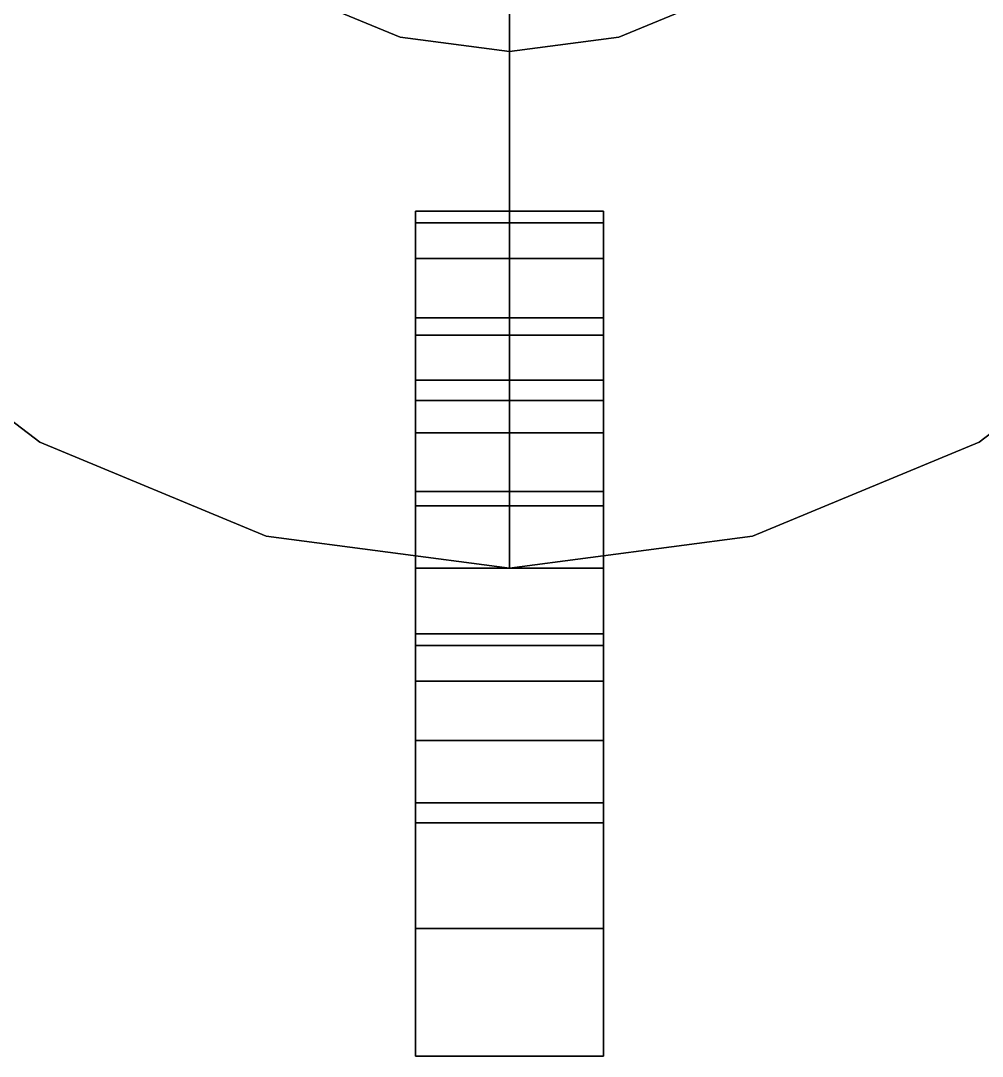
# Model space of a CAD drawing. Header units: metres. Extents: x 1.694 to 2.144, y 2.017 to 2.21.
# Drawn here: x 2.014 to 2.079, y 2.017 to 2.0871 of the extents above; entities that cross this region are included whole.
import ezdxf

# ---------------------------------------------------------------- set-up
doc = ezdxf.new("R2010")
doc.units = ezdxf.units.M

msp = doc.modelspace()

# ---------------------------------------------------------------- linework, layer by layer
at = {"layer": 'Apple-2 Ver1'}
msp.add_line((2.047067, 2.08498, 0.2159), (2.047067, 2.09133, 0.2159), dxfattribs=at)
at = {"layer": 'Ash-2 Ver'}
for points, invisible_edges in [([(2.015317, 2.058562, 0.0381), (2.015317, 2.168547, 0.0381), (2.030632, 2.174891, 0.0381)], 13), ([(2.015317, 2.058562, 0.0381), (2.030632, 2.174891, 0.0381), (2.024842, 2.113555, 0.0381)], 15), ([(2.002166, 2.158456, 0.2286), (2.015317, 2.058562, 0.2286), (2.015317, 2.168547, 0.2286)], 3), ([(2.002166, 2.068654, 0.0381), (2.002166, 2.158456, 0.0381), (2.015317, 2.168547, 0.0381)], 13), ([(2.002166, 2.068654, 0.0381), (2.015317, 2.168547, 0.0381), (2.015317, 2.058562, 0.0381)], 3), ([(2.015317, 2.168547, 0.2286), (2.015317, 2.058562, 0.2286), (2.018492, 2.113555, 0.2286)], 15), ([(2.078817, 2.058562, 0.0381), (2.069292, 2.113555, 0.0381), (2.078817, 2.168547, 0.0381)], 15), ([(2.078817, 2.168547, 0.2286), (2.075642, 2.113555, 0.2286), (2.078817, 2.058562, 0.2286)], 15), ([(2.078817, 2.168547, 0.2286), (2.078817, 2.058562, 0.2286), (2.091969, 2.068654, 0.2286)], 13), ([(2.078817, 2.168547, 0.2286), (2.091969, 2.068654, 0.2286), (2.091969, 2.158456, 0.2286)], 3), ([(2.078817, 2.058562, 0.0381), (2.078817, 2.168547, 0.0381), (2.091969, 2.158456, 0.0381)], 13), ([(2.002166, 2.158456, 0.2286), (2.002166, 2.068654, 0.2286), (2.015317, 2.058562, 0.2286)], 13), ([(2.078817, 2.058562, 0.0381), (2.091969, 2.158456, 0.0381), (2.091969, 2.068654, 0.0381)], 3), ([(1.992075, 2.081805, 0.2159), (1.989917, 2.113555, 0.2159), (2.018492, 2.113555, 0.2159)], 13), ([(1.989917, 2.113555, 0.0508), (1.992075, 2.081805, 0.0508), (2.024842, 2.113555, 0.0508)], 3), ([(1.992075, 2.081805, 0.2159), (2.018492, 2.113555, 0.2159), (2.002166, 2.068654, 0.2159)], 3), ([(2.024842, 2.113555, 0.0508), (1.992075, 2.081805, 0.0508), (2.002166, 2.068654, 0.0508)], 13), ([(2.002166, 2.068654, 0.2159), (2.018492, 2.113555, 0.2159), (2.015317, 2.058562, 0.2159)], 3), ([(2.024842, 2.113555, 0.0508), (2.002166, 2.068654, 0.0508), (2.015317, 2.058562, 0.0508)], 13), ([(2.015317, 2.058562, 0.2159), (2.018492, 2.113555, 0.2159), (2.019466, 2.106159, 0.2159)], 13), ([(2.018492, 2.113555, 0.2286), (2.015317, 2.058562, 0.2286), (2.019466, 2.106159, 0.2286)], 3), ([(2.024842, 2.113555, 0.0508), (2.015317, 2.058562, 0.0508), (2.030632, 2.052219, 0.0508)], 13), ([(2.024842, 2.113555, 0.0381), (2.030632, 2.052219, 0.0381), (2.015317, 2.058562, 0.0381)], 13), ([(2.024842, 2.113555, 0.0508), (2.030632, 2.052219, 0.0508), (2.0256, 2.107803, 0.0508)], 3), ([(2.030632, 2.052219, 0.0381), (2.024842, 2.113555, 0.0381), (2.0256, 2.107803, 0.0381)], 13), ([(2.068535, 2.107803, 0.0508), (2.078817, 2.058562, 0.0508), (2.069292, 2.113555, 0.0508)], 3), ([(2.078817, 2.058562, 0.0381), (2.068535, 2.107803, 0.0381), (2.069292, 2.113555, 0.0381)], 13), ([(2.069292, 2.113555, 0.0508), (2.078817, 2.058562, 0.0508), (2.104217, 2.113555, 0.0508)], 3), ([(2.078817, 2.058562, 0.2159), (2.074669, 2.106159, 0.2159), (2.075642, 2.113555, 0.2159)], 13), ([(2.074669, 2.106159, 0.2286), (2.078817, 2.058562, 0.2286), (2.075642, 2.113555, 0.2286)], 3), ([(2.078817, 2.058562, 0.2159), (2.075642, 2.113555, 0.2159), (2.104217, 2.113555, 0.2159)], 13), ([(2.078817, 2.058562, 0.2159), (2.104217, 2.113555, 0.2159), (2.091969, 2.068654, 0.2159)], 3), ([(2.104217, 2.113555, 0.0508), (2.078817, 2.058562, 0.0508), (2.091969, 2.068654, 0.0508)], 13), ([(2.0256, 2.107803, 0.0508), (2.030632, 2.052219, 0.0508), (2.02782, 2.102442, 0.0508)], 3), ([(2.030632, 2.052219, 0.0381), (2.0256, 2.107803, 0.0381), (2.02782, 2.102442, 0.0381)], 13), ([(2.066315, 2.102442, 0.0508), (2.078817, 2.058562, 0.0508), (2.068535, 2.107803, 0.0508)], 3), ([(2.078817, 2.058562, 0.0381), (2.066315, 2.102442, 0.0381), (2.068535, 2.107803, 0.0381)], 13), ([(2.015317, 2.058562, 0.2159), (2.019466, 2.106159, 0.2159), (2.030632, 2.052219, 0.2159)], 3), ([(2.019466, 2.106159, 0.2286), (2.015317, 2.058562, 0.2286), (2.030632, 2.052219, 0.2286)], 13), ([(2.030632, 2.052219, 0.2159), (2.019466, 2.106159, 0.2159), (2.022321, 2.099267, 0.2159)], 13), ([(2.019466, 2.106159, 0.2286), (2.030632, 2.052219, 0.2286), (2.022321, 2.099267, 0.2286)], 3), ([(2.078817, 2.058562, 0.2159), (2.071814, 2.099267, 0.2159), (2.074669, 2.106159, 0.2159)], 13), ([(2.071814, 2.099267, 0.2286), (2.078817, 2.058562, 0.2286), (2.074669, 2.106159, 0.2286)], 3), ([(2.02782, 2.102442, 0.0508), (2.030632, 2.052219, 0.0508), (2.031352, 2.097839, 0.0508)], 3), ([(2.030632, 2.052219, 0.0381), (2.02782, 2.102442, 0.0381), (2.031352, 2.097839, 0.0381)], 13), ([(2.062783, 2.097839, 0.0508), (2.063502, 2.052219, 0.0508), (2.066315, 2.102442, 0.0508)], 3), ([(2.063502, 2.052219, 0.0381), (2.062783, 2.097839, 0.0381), (2.066315, 2.102442, 0.0381)], 13), ([(2.066315, 2.102442, 0.0508), (2.063502, 2.052219, 0.0508), (2.078817, 2.058562, 0.0508)], 13), ([(2.063502, 2.052219, 0.0381), (2.066315, 2.102442, 0.0381), (2.078817, 2.058562, 0.0381)], 3), ([(2.030632, 2.052219, 0.2159), (2.022321, 2.099267, 0.2159), (2.026862, 2.093349, 0.2159)], 13), ([(2.022321, 2.099267, 0.2286), (2.030632, 2.052219, 0.2286), (2.026862, 2.093349, 0.2286)], 3), ([(2.078817, 2.058562, 0.2159), (2.067273, 2.093349, 0.2159), (2.071814, 2.099267, 0.2159)], 13), ([(2.067273, 2.093349, 0.2286), (2.078817, 2.058562, 0.2286), (2.071814, 2.099267, 0.2286)], 3), ([(2.031352, 2.097839, 0.0508), (2.030632, 2.052219, 0.0508), (2.047067, 2.050055, 0.0508)], 13), ([(2.030632, 2.052219, 0.0381), (2.031352, 2.097839, 0.0381), (2.047067, 2.050055, 0.0381)], 3), ([(2.031352, 2.097839, 0.0508), (2.047067, 2.050055, 0.0508), (2.035955, 2.094307, 0.0508)], 3), ([(2.047067, 2.050055, 0.0381), (2.031352, 2.097839, 0.0381), (2.035955, 2.094307, 0.0381)], 13), ([(2.05818, 2.094307, 0.0508), (2.063502, 2.052219, 0.0508), (2.062783, 2.097839, 0.0508)], 3), ([(2.063502, 2.052219, 0.0381), (2.05818, 2.094307, 0.0381), (2.062783, 2.097839, 0.0381)], 13), ([(2.035955, 2.094307, 0.0508), (2.047067, 2.050055, 0.0508), (2.041315, 2.092087, 0.0508)], 3), ([(2.047067, 2.050055, 0.0381), (2.035955, 2.094307, 0.0381), (2.041315, 2.092087, 0.0381)], 13), ([(2.05282, 2.092087, 0.0508), (2.063502, 2.052219, 0.0508), (2.05818, 2.094307, 0.0508)], 3), ([(2.063502, 2.052219, 0.0381), (2.05282, 2.092087, 0.0381), (2.05818, 2.094307, 0.0381)], 13), ([(2.030632, 2.052219, 0.2159), (2.026862, 2.093349, 0.2159), (2.03278, 2.088808, 0.2159)], 13), ([(2.026862, 2.093349, 0.2286), (2.030632, 2.052219, 0.2286), (2.03278, 2.088808, 0.2286)], 3), ([(2.063502, 2.052219, 0.2159), (2.061355, 2.088808, 0.2159), (2.067273, 2.093349, 0.2159)], 13), ([(2.061355, 2.088808, 0.2286), (2.063502, 2.052219, 0.2286), (2.067273, 2.093349, 0.2286)], 3), ([(2.063502, 2.052219, 0.2159), (2.067273, 2.093349, 0.2159), (2.078817, 2.058562, 0.2159)], 3), ([(2.067273, 2.093349, 0.2286), (2.063502, 2.052219, 0.2286), (2.078817, 2.058562, 0.2286)], 13), ([(2.041315, 2.092087, 0.0508), (2.047067, 2.050055, 0.0508), (2.047067, 2.09133, 0.0508)], 3), ([(2.047067, 2.050055, 0.0381), (2.041315, 2.092087, 0.0381), (2.047067, 2.09133, 0.0381)], 13), ([(2.047067, 2.09133, 0.0508), (2.063502, 2.052219, 0.0508), (2.05282, 2.092087, 0.0508)], 3), ([(2.047067, 2.050055, 0.0381), (2.047067, 2.09133, 0.0381), (2.05282, 2.092087, 0.0381)], 13), ([(2.047067, 2.050055, 0.0381), (2.05282, 2.092087, 0.0381), (2.063502, 2.052219, 0.0381)], 3), ([(2.047067, 2.09133, 0.0508), (2.047067, 2.050055, 0.0508), (2.047067, 2.056405, 0.0508)], 1), ([(2.047067, 2.056405, 0.0508), (2.063502, 2.052219, 0.0508), (2.047067, 2.09133, 0.0508)], 3), ([(2.030632, 2.052219, 0.2159), (2.03278, 2.088808, 0.2159), (2.047067, 2.050055, 0.2159)], 3), ([(2.03278, 2.088808, 0.2286), (2.030632, 2.052219, 0.2286), (2.047067, 2.050055, 0.2286)], 13), ([(2.03278, 2.088808, 0.2286), (2.039672, 2.085953, 0.2159), (2.03278, 2.088808, 0.2159)], 1), ([(2.039672, 2.085953, 0.2159), (2.03278, 2.088808, 0.2286), (2.039672, 2.085953, 0.2286)], 1), ([(2.047067, 2.050055, 0.2159), (2.03278, 2.088808, 0.2159), (2.039672, 2.085953, 0.2159)], 13), ([(2.03278, 2.088808, 0.2286), (2.047067, 2.050055, 0.2286), (2.039672, 2.085953, 0.2286)], 3), ([(2.054463, 2.085953, 0.2286), (2.061355, 2.088808, 0.2159), (2.054463, 2.085953, 0.2159)], 1), ([(2.061355, 2.088808, 0.2159), (2.054463, 2.085953, 0.2286), (2.061355, 2.088808, 0.2286)], 1), ([(2.063502, 2.052219, 0.2159), (2.054463, 2.085953, 0.2159), (2.061355, 2.088808, 0.2159)], 13), ([(2.054463, 2.085953, 0.2286), (2.063502, 2.052219, 0.2286), (2.061355, 2.088808, 0.2286)], 3), ([(2.047067, 2.050055, 0.2159), (2.039672, 2.085953, 0.2159), (2.047067, 2.08498, 0.2159)], 13), ([(2.039672, 2.085953, 0.2286), (2.047067, 2.050055, 0.2286), (2.047067, 2.08498, 0.2286)], 3), ([(2.039672, 2.085953, 0.2286), (2.047067, 2.08498, 0.2159), (2.039672, 2.085953, 0.2159)], 1), ([(2.047067, 2.08498, 0.2159), (2.039672, 2.085953, 0.2286), (2.047067, 2.08498, 0.2286)], 1), ([(2.047067, 2.08498, 0.2286), (2.054463, 2.085953, 0.2159), (2.047067, 2.08498, 0.2159)], 1), ([(2.054463, 2.085953, 0.2159), (2.047067, 2.08498, 0.2286), (2.054463, 2.085953, 0.2286)], 1), ([(2.054463, 2.085953, 0.2159), (2.047067, 2.056405, 0.2159), (2.047067, 2.08498, 0.2159)], 1), ([(2.047067, 2.056405, 0.2159), (2.054463, 2.085953, 0.2159), (2.047067, 2.050055, 0.2159)], 3), ([(2.047067, 2.050055, 0.2159), (2.054463, 2.085953, 0.2159), (2.063502, 2.052219, 0.2159)], 3), ([(2.047067, 2.08498, 0.2286), (2.047067, 2.050055, 0.2286), (2.054463, 2.085953, 0.2286)], 3), ([(2.054463, 2.085953, 0.2286), (2.047067, 2.050055, 0.2286), (2.063502, 2.052219, 0.2286)], 13), ([(2.047067, 2.050055, 0.2159), (2.047067, 2.08498, 0.2159), (2.047067, 2.056405, 0.2159)], 1), ([(2.040717, 2.073389, 0.115791), (2.053417, 2.074194, 0.1397), (2.040717, 2.074194, 0.1397)], 1), ([(2.053417, 2.074194, 0.1397), (2.040717, 2.073389, 0.115791), (2.053417, 2.073389, 0.115791)], 1), ([(2.040717, 2.074194, 0.1397), (2.053417, 2.073389, 0.163609), (2.040717, 2.073389, 0.163609)], 1), ([(2.053417, 2.073389, 0.163609), (2.040717, 2.074194, 0.1397), (2.053417, 2.074194, 0.1397)], 1), ([(2.040717, 2.073389, 0.163609), (2.040717, 2.073389, 0.115791), (2.040717, 2.074194, 0.1397)], 1), ([(2.053417, 2.073389, 0.115791), (2.053417, 2.073389, 0.163609), (2.053417, 2.074194, 0.1397)], 1), ([(2.040717, 2.07098, 0.091989), (2.053417, 2.073389, 0.115791), (2.040717, 2.073389, 0.115791)], 1), ([(2.053417, 2.073389, 0.115791), (2.040717, 2.07098, 0.091989), (2.053417, 2.07098, 0.091989)], 1), ([(2.040717, 2.073389, 0.163609), (2.053417, 2.07098, 0.187411), (2.040717, 2.07098, 0.187411)], 1), ([(2.053417, 2.07098, 0.187411), (2.040717, 2.073389, 0.163609), (2.053417, 2.073389, 0.163609)], 1), ([(2.040717, 2.07098, 0.187411), (2.040717, 2.07098, 0.091989), (2.040717, 2.073389, 0.115791)], 13), ([(2.040717, 2.07098, 0.187411), (2.040717, 2.073389, 0.115791), (2.040717, 2.073389, 0.163609)], 3), ([(2.053417, 2.07098, 0.091989), (2.053417, 2.07098, 0.187411), (2.053417, 2.073389, 0.163609)], 13), ([(2.053417, 2.07098, 0.091989), (2.053417, 2.073389, 0.163609), (2.053417, 2.073389, 0.115791)], 3), ([(2.040717, 2.07098, 0.187411), (2.053417, 2.066977, 0.210996), (2.040717, 2.066977, 0.210996)], 1), ([(2.053417, 2.066977, 0.210996), (2.040717, 2.07098, 0.187411), (2.053417, 2.07098, 0.187411)], 1), ([(2.040717, 2.066977, 0.068404), (2.053417, 2.07098, 0.091989), (2.040717, 2.07098, 0.091989)], 1), ([(2.053417, 2.07098, 0.091989), (2.040717, 2.066977, 0.068404), (2.053417, 2.066977, 0.068404)], 1), ([(2.040717, 2.066977, 0.210996), (2.040717, 2.066977, 0.068404), (2.040717, 2.07098, 0.091989)], 13), ([(2.040717, 2.066977, 0.210996), (2.040717, 2.07098, 0.091989), (2.040717, 2.07098, 0.187411)], 3), ([(2.053417, 2.066977, 0.068404), (2.053417, 2.066977, 0.210996), (2.053417, 2.07098, 0.187411)], 13), ([(2.053417, 2.066977, 0.068404), (2.053417, 2.07098, 0.187411), (2.053417, 2.07098, 0.091989)], 3), ([(2.015317, 2.058562, 0.2286), (2.002166, 2.068654, 0.2159), (2.015317, 2.058562, 0.2159)], 1), ([(2.002166, 2.068654, 0.2159), (2.015317, 2.058562, 0.2286), (2.002166, 2.068654, 0.2286)], 1), ([(2.015317, 2.058562, 0.0508), (2.002166, 2.068654, 0.0381), (2.015317, 2.058562, 0.0381)], 1), ([(2.002166, 2.068654, 0.0381), (2.015317, 2.058562, 0.0508), (2.002166, 2.068654, 0.0508)], 1), ([(2.091969, 2.068654, 0.2286), (2.078817, 2.058562, 0.2159), (2.091969, 2.068654, 0.2159)], 1), ([(2.078817, 2.058562, 0.2159), (2.091969, 2.068654, 0.2286), (2.078817, 2.058562, 0.2286)], 1), ([(2.091969, 2.068654, 0.0508), (2.078817, 2.058562, 0.0381), (2.091969, 2.068654, 0.0381)], 1), ([(2.078817, 2.058562, 0.0381), (2.091969, 2.068654, 0.0508), (2.078817, 2.058562, 0.0508)], 1), ([(2.040717, 2.066977, 0.210996), (2.053417, 2.065801, 0.2159), (2.040717, 2.065801, 0.2159)], 1), ([(2.053417, 2.065801, 0.2159), (2.040717, 2.066977, 0.210996), (2.053417, 2.066977, 0.210996)], 1), ([(2.040717, 2.062755, 0.0508), (2.053417, 2.066977, 0.068404), (2.040717, 2.066977, 0.068404)], 1), ([(2.053417, 2.066977, 0.068404), (2.040717, 2.062755, 0.0508), (2.053417, 2.062755, 0.0508)], 1), ([(2.040717, 2.065801, 0.2159), (2.040717, 2.062755, 0.0508), (2.040717, 2.066977, 0.068404)], 13), ([(2.040717, 2.065801, 0.2159), (2.040717, 2.066977, 0.068404), (2.040717, 2.066977, 0.210996)], 3), ([(2.053417, 2.062755, 0.0508), (2.053417, 2.065801, 0.2159), (2.053417, 2.066977, 0.068404)], 3), ([(2.053417, 2.066977, 0.068404), (2.053417, 2.065801, 0.2159), (2.053417, 2.066977, 0.210996)], 13), ([(2.053417, 2.065801, 0.2159), (2.040717, 2.050055, 0.2159), (2.040717, 2.065801, 0.2159)], 1), ([(2.040717, 2.050055, 0.2159), (2.053417, 2.065801, 0.2159), (2.053417, 2.050055, 0.2159)], 1), ([(2.040717, 2.050055, 0.2159), (2.040717, 2.062755, 0.0508), (2.040717, 2.065801, 0.2159)], 3), ([(2.053417, 2.065801, 0.2159), (2.053417, 2.050055, 0.0508), (2.053417, 2.050055, 0.2159)], 3), ([(2.053417, 2.050055, 0.0508), (2.053417, 2.065801, 0.2159), (2.053417, 2.062755, 0.0508)], 3), ([(2.053417, 2.050055, 0.0508), (2.040717, 2.062755, 0.0508), (2.040717, 2.050055, 0.0508)], 1), ([(2.040717, 2.062755, 0.0508), (2.053417, 2.050055, 0.0508), (2.053417, 2.062755, 0.0508)], 1), ([(2.040717, 2.062755, 0.0508), (2.040717, 2.050055, 0.2159), (2.040717, 2.050055, 0.0508)], 3), ([(2.040717, 2.054267, 0.257095), (2.040717, 2.050055, 0.2286), (2.040717, 2.062755, 0.2286)], 13), ([(2.040717, 2.054267, 0.257095), (2.040717, 2.062755, 0.2286), (2.040717, 2.061397, 0.234259)], 1), ([(2.040717, 2.062755, 0.2286), (2.053417, 2.061397, 0.234259), (2.040717, 2.061397, 0.234259)], 1), ([(2.053417, 2.061397, 0.234259), (2.040717, 2.062755, 0.2286), (2.053417, 2.062755, 0.2286)], 1), ([(2.040717, 2.050055, 0.2286), (2.053417, 2.062755, 0.2286), (2.040717, 2.062755, 0.2286)], 1), ([(2.053417, 2.062755, 0.2286), (2.040717, 2.050055, 0.2286), (2.053417, 2.050055, 0.2286)], 1), ([(2.053417, 2.050055, 0.2286), (2.053417, 2.054267, 0.257095), (2.053417, 2.062755, 0.2286)], 3), ([(2.053417, 2.062755, 0.2286), (2.053417, 2.054267, 0.257095), (2.053417, 2.061397, 0.234259)], 1), ([(2.040717, 2.061397, 0.234259), (2.053417, 2.054267, 0.257095), (2.040717, 2.054267, 0.257095)], 1), ([(2.053417, 2.054267, 0.257095), (2.040717, 2.061397, 0.234259), (2.053417, 2.061397, 0.234259)], 1), ([(2.053417, 2.059199, 0.0381), (2.040717, 2.050055, 0.0381), (2.040717, 2.059199, 0.0381)], 1), ([(2.040717, 2.050055, 0.0381), (2.053417, 2.059199, 0.0381), (2.053417, 2.050055, 0.0381)], 1), ([(2.040717, 2.059199, 0.0381), (2.053417, 2.055234, 0.0254), (2.053417, 2.059199, 0.0381)], 1), ([(2.053417, 2.055234, 0.0254), (2.040717, 2.059199, 0.0381), (2.040717, 2.055234, 0.0254)], 1), ([(2.040717, 2.050055, 0.0381), (2.040717, 2.055234, 0.0254), (2.040717, 2.059199, 0.0381)], 1), ([(2.053417, 2.055234, 0.0254), (2.053417, 2.050055, 0.0381), (2.053417, 2.059199, 0.0381)], 1), ([(2.030632, 2.052219, 0.2286), (2.015317, 2.058562, 0.2159), (2.030632, 2.052219, 0.2159)], 1), ([(2.015317, 2.058562, 0.2159), (2.030632, 2.052219, 0.2286), (2.015317, 2.058562, 0.2286)], 1), ([(2.030632, 2.052219, 0.0508), (2.015317, 2.058562, 0.0381), (2.030632, 2.052219, 0.0381)], 1), ([(2.015317, 2.058562, 0.0381), (2.030632, 2.052219, 0.0508), (2.015317, 2.058562, 0.0508)], 1), ([(2.078817, 2.058562, 0.2286), (2.063502, 2.052219, 0.2159), (2.078817, 2.058562, 0.2159)], 1), ([(2.063502, 2.052219, 0.2159), (2.078817, 2.058562, 0.2286), (2.063502, 2.052219, 0.2286)], 1), ([(2.078817, 2.058562, 0.0508), (2.063502, 2.052219, 0.0381), (2.078817, 2.058562, 0.0381)], 1), ([(2.063502, 2.052219, 0.0381), (2.078817, 2.058562, 0.0508), (2.063502, 2.052219, 0.0508)], 1), ([(2.063502, 2.052219, 0.0508), (2.047067, 2.056405, 0.0508), (2.047067, 2.050055, 0.0508)], 1), ([(2.040717, 2.055234, 0.0254), (2.040717, 2.025692, 0.022305), (2.040717, 2.017044)], 1), ([(2.040717, 2.025692, 0.022305), (2.040717, 2.055234, 0.0254), (2.040717, 2.032822, 0.045141)], 3), ([(2.040717, 2.032822, 0.045141), (2.040717, 2.055234, 0.0254), (2.040717, 2.050055, 0.0381)], 15), ([(2.053417, 2.017044), (2.040717, 2.055234, 0.0254), (2.040717, 2.017044)], 1), ([(2.040717, 2.055234, 0.0254), (2.053417, 2.017044), (2.053417, 2.055234, 0.0254)], 1), ([(2.053417, 2.025692, 0.022305), (2.053417, 2.055234, 0.0254), (2.053417, 2.017044)], 1), ([(2.053417, 2.055234, 0.0254), (2.053417, 2.025692, 0.022305), (2.053417, 2.032822, 0.045141)], 13), ([(2.053417, 2.055234, 0.0254), (2.053417, 2.032822, 0.045141), (2.053417, 2.050055, 0.0381)], 15), ([(2.040717, 2.054267, 0.257095), (2.053417, 2.045619, 0.2794), (2.040717, 2.045619, 0.2794)], 1), ([(2.053417, 2.045619, 0.2794), (2.040717, 2.054267, 0.257095), (2.053417, 2.054267, 0.257095)], 1), ([(2.040717, 2.045619, 0.2794), (2.040717, 2.050055, 0.2286), (2.040717, 2.054267, 0.257095)], 3), ([(2.053417, 2.050055, 0.2286), (2.053417, 2.045619, 0.2794), (2.053417, 2.054267, 0.257095)], 13), ([(2.047067, 2.050055, 0.2286), (2.030632, 2.052219, 0.2159), (2.047067, 2.050055, 0.2159)], 1), ([(2.030632, 2.052219, 0.2159), (2.047067, 2.050055, 0.2286), (2.030632, 2.052219, 0.2286)], 1), ([(2.047067, 2.050055, 0.0508), (2.030632, 2.052219, 0.0381), (2.047067, 2.050055, 0.0381)], 1), ([(2.030632, 2.052219, 0.0381), (2.047067, 2.050055, 0.0508), (2.030632, 2.052219, 0.0508)], 1), ([(2.063502, 2.052219, 0.2286), (2.047067, 2.050055, 0.2159), (2.063502, 2.052219, 0.2159)], 1), ([(2.047067, 2.050055, 0.2159), (2.063502, 2.052219, 0.2286), (2.047067, 2.050055, 0.2286)], 1), ([(2.063502, 2.052219, 0.0508), (2.047067, 2.050055, 0.0381), (2.063502, 2.052219, 0.0381)], 1), ([(2.047067, 2.050055, 0.0381), (2.063502, 2.052219, 0.0508), (2.047067, 2.050055, 0.0508)], 1), ([(2.040717, 2.050055, 0.2159), (2.053417, 2.050055, 0.2286), (2.040717, 2.050055, 0.2286)], 1), ([(2.053417, 2.050055, 0.2286), (2.040717, 2.050055, 0.2159), (2.053417, 2.050055, 0.2159)], 1), ([(2.040717, 2.050055, 0.0508), (2.053417, 2.050055, 0.0381), (2.053417, 2.050055, 0.0508)], 1), ([(2.053417, 2.050055, 0.0381), (2.040717, 2.050055, 0.0508), (2.040717, 2.050055, 0.0381)], 1), ([(2.040717, 2.032822, 0.045141), (2.040717, 2.050055, 0.0381), (2.040717, 2.038402, 0.068404)], 3), ([(2.040717, 2.038402, 0.068404), (2.040717, 2.050055, 0.0381), (2.040717, 2.042405, 0.091989)], 3), ([(2.040717, 2.042405, 0.091989), (2.040717, 2.050055, 0.0381), (2.040717, 2.044814, 0.115791)], 3), ([(2.040717, 2.044814, 0.115791), (2.040717, 2.050055, 0.0381), (2.040717, 2.045619, 0.1397)], 3), ([(2.040717, 2.045619, 0.1397), (2.040717, 2.050055, 0.0381), (2.040717, 2.045619, 0.2794)], 15), ([(2.040717, 2.050055, 0.2286), (2.040717, 2.045619, 0.2794), (2.040717, 2.050055, 0.0381)], 15), ([(2.040717, 2.050055, 0.2286), (2.040717, 2.050055, 0.0381), (2.040717, 2.050055, 0.0508)], 13), ([(2.040717, 2.050055, 0.2286), (2.040717, 2.050055, 0.0508), (2.040717, 2.050055, 0.2159)], 3), ([(2.053417, 2.045619, 0.1397), (2.053417, 2.045619, 0.2794), (2.053417, 2.050055, 0.2286)], 15), ([(2.053417, 2.050055, 0.0381), (2.053417, 2.032822, 0.045141), (2.053417, 2.038402, 0.068404)], 13), ([(2.053417, 2.050055, 0.0381), (2.053417, 2.038402, 0.068404), (2.053417, 2.042405, 0.091989)], 13), ([(2.053417, 2.050055, 0.0381), (2.053417, 2.042405, 0.091989), (2.053417, 2.044814, 0.115791)], 13), ([(2.053417, 2.050055, 0.0381), (2.053417, 2.044814, 0.115791), (2.053417, 2.045619, 0.1397)], 13), ([(2.053417, 2.050055, 0.0381), (2.053417, 2.045619, 0.1397), (2.053417, 2.050055, 0.2286)], 15), ([(2.053417, 2.050055, 0.0381), (2.053417, 2.050055, 0.2286), (2.053417, 2.050055, 0.2159)], 13), ([(2.053417, 2.050055, 0.0381), (2.053417, 2.050055, 0.2159), (2.053417, 2.050055, 0.0508)], 3), ([(2.053417, 2.03418, 0.2286), (2.040717, 2.045619, 0.2794), (2.053417, 2.045619, 0.2794)], 1), ([(2.040717, 2.045619, 0.2794), (2.053417, 2.03418, 0.2286), (2.040717, 2.03418, 0.2286)], 1), ([(2.040717, 2.038402, 0.210996), (2.040717, 2.045619, 0.2794), (2.040717, 2.03418, 0.2286)], 1), ([(2.040717, 2.045619, 0.2794), (2.040717, 2.038402, 0.210996), (2.040717, 2.042405, 0.187411)], 13), ([(2.040717, 2.045619, 0.2794), (2.040717, 2.042405, 0.187411), (2.040717, 2.044814, 0.163609)], 13), ([(2.040717, 2.045619, 0.2794), (2.040717, 2.044814, 0.163609), (2.040717, 2.045619, 0.1397)], 13), ([(2.053417, 2.044814, 0.115791), (2.040717, 2.045619, 0.1397), (2.053417, 2.045619, 0.1397)], 1), ([(2.040717, 2.045619, 0.1397), (2.053417, 2.044814, 0.115791), (2.040717, 2.044814, 0.115791)], 1), ([(2.053417, 2.045619, 0.1397), (2.040717, 2.044814, 0.163609), (2.053417, 2.044814, 0.163609)], 1), ([(2.040717, 2.044814, 0.163609), (2.053417, 2.045619, 0.1397), (2.040717, 2.045619, 0.1397)], 1), ([(2.053417, 2.045619, 0.2794), (2.053417, 2.038402, 0.210996), (2.053417, 2.03418, 0.2286)], 1), ([(2.053417, 2.038402, 0.210996), (2.053417, 2.045619, 0.2794), (2.053417, 2.042405, 0.187411)], 3), ([(2.053417, 2.042405, 0.187411), (2.053417, 2.045619, 0.2794), (2.053417, 2.044814, 0.163609)], 3), ([(2.053417, 2.044814, 0.163609), (2.053417, 2.045619, 0.2794), (2.053417, 2.045619, 0.1397)], 3), ([(2.053417, 2.042405, 0.091989), (2.040717, 2.044814, 0.115791), (2.053417, 2.044814, 0.115791)], 1), ([(2.040717, 2.044814, 0.115791), (2.053417, 2.042405, 0.091989), (2.040717, 2.042405, 0.091989)], 1), ([(2.053417, 2.044814, 0.163609), (2.040717, 2.042405, 0.187411), (2.053417, 2.042405, 0.187411)], 1), ([(2.040717, 2.042405, 0.187411), (2.053417, 2.044814, 0.163609), (2.040717, 2.044814, 0.163609)], 1), ([(2.053417, 2.038402, 0.068404), (2.040717, 2.042405, 0.091989), (2.053417, 2.042405, 0.091989)], 1), ([(2.040717, 2.042405, 0.091989), (2.053417, 2.038402, 0.068404), (2.040717, 2.038402, 0.068404)], 1), ([(2.053417, 2.038402, 0.210996), (2.040717, 2.042405, 0.187411), (2.040717, 2.038402, 0.210996)], 1), ([(2.040717, 2.042405, 0.187411), (2.053417, 2.038402, 0.210996), (2.053417, 2.042405, 0.187411)], 1), ([(2.053417, 2.032822, 0.045141), (2.040717, 2.038402, 0.068404), (2.053417, 2.038402, 0.068404)], 1), ([(2.040717, 2.038402, 0.068404), (2.053417, 2.032822, 0.045141), (2.040717, 2.032822, 0.045141)], 1), ([(2.053417, 2.03418, 0.2286), (2.040717, 2.038402, 0.210996), (2.040717, 2.03418, 0.2286)], 1), ([(2.040717, 2.038402, 0.210996), (2.053417, 2.03418, 0.2286), (2.053417, 2.038402, 0.210996)], 1), ([(2.053417, 2.025692, 0.022305), (2.040717, 2.032822, 0.045141), (2.053417, 2.032822, 0.045141)], 1), ([(2.040717, 2.032822, 0.045141), (2.053417, 2.025692, 0.022305), (2.040717, 2.025692, 0.022305)], 1), ([(2.053417, 2.017044), (2.040717, 2.025692, 0.022305), (2.053417, 2.025692, 0.022305)], 1), ([(2.040717, 2.025692, 0.022305), (2.053417, 2.017044), (2.040717, 2.017044)], 1)]:
    msp.add_3dface(points, dxfattribs=dict(at, invisible_edges=invisible_edges))

doc.saveas('drawing.dxf')
